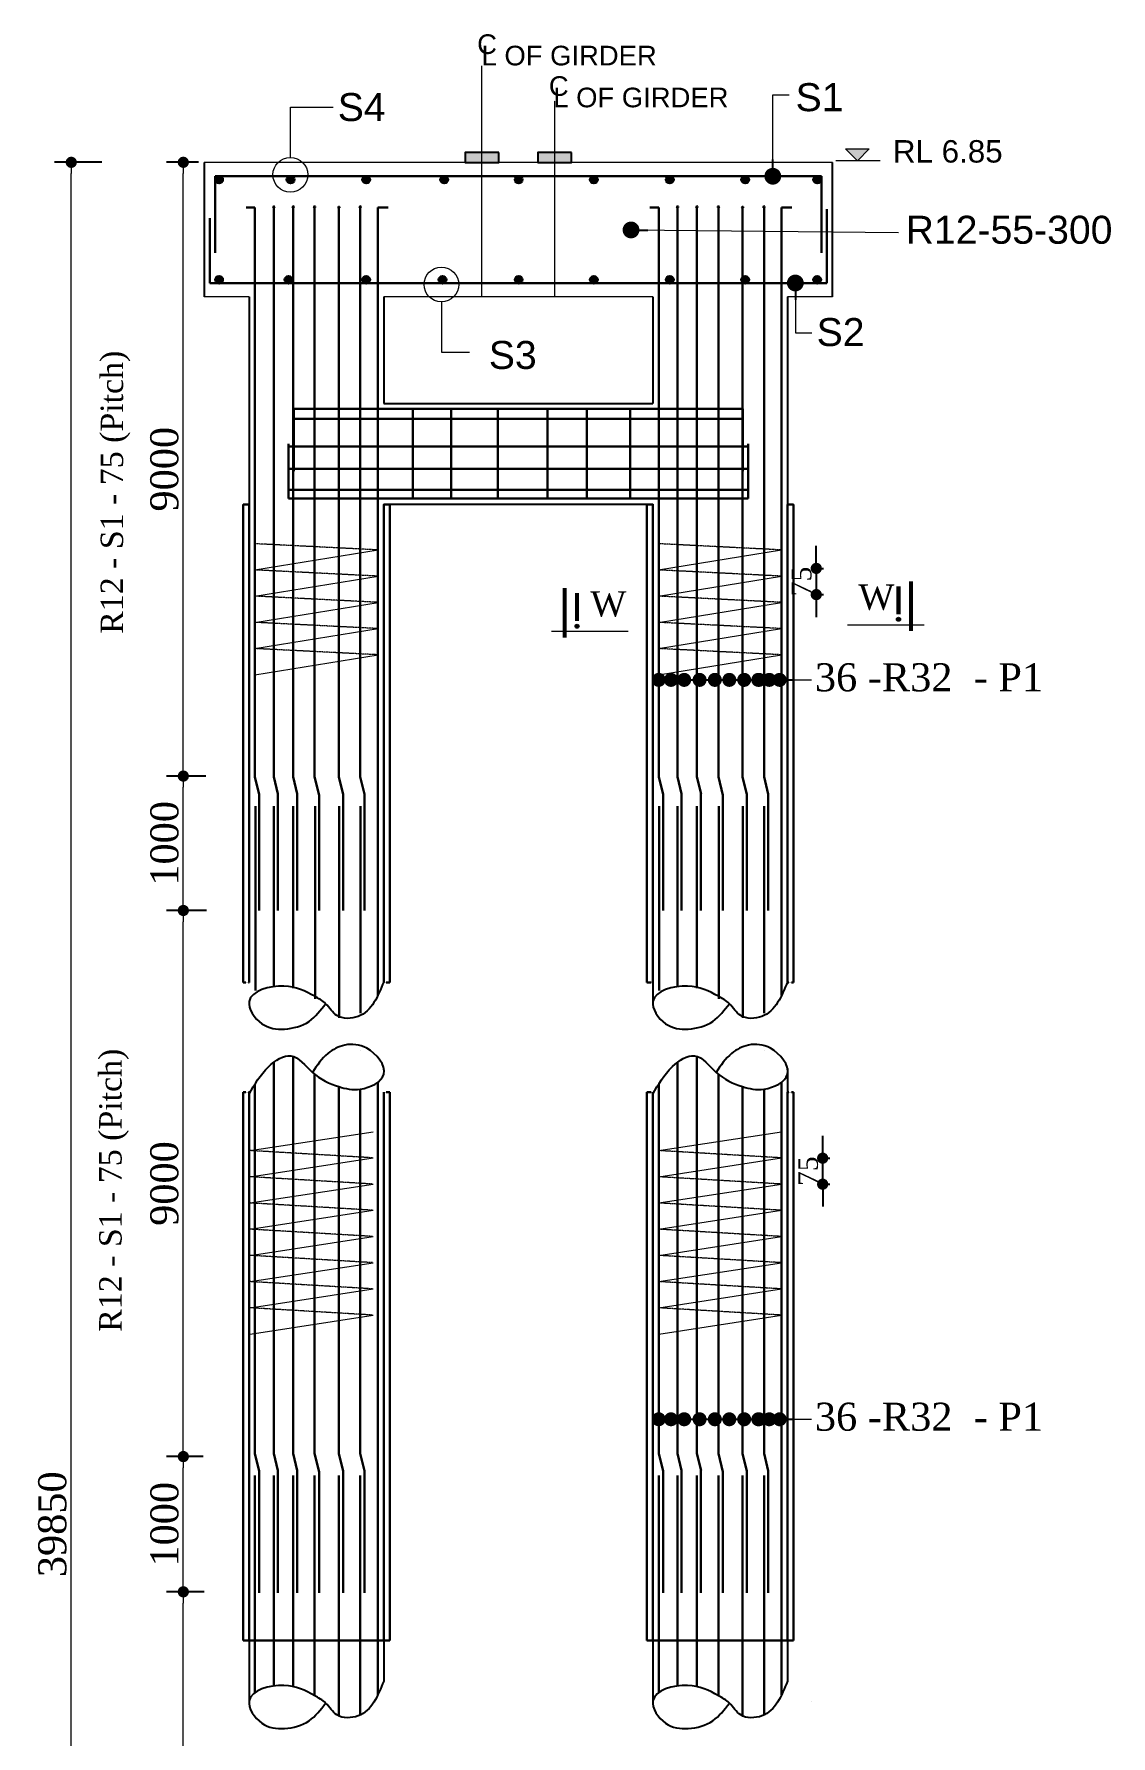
# Model space of a CAD drawing. Header units: millimetres. Extents: x -684453 to 35267, y -286696 to 273430.
# Drawn here: x -304755 to -295153, y -15758 to -573 of the extents above; entities that cross this region are included whole.
import ezdxf

# ---------------------------------------------------------------- set-up
doc = ezdxf.new("R2010")
doc.units = ezdxf.units.MM
doc.header["$PDMODE"] = 2
for name, pattern in [('CENTER', [2, 1.25, -0.25, 0.25, -0.25]), ('DASHEDX2', [38.1, 25.4, -12.7]), ('HIDDEN', [9.525, 6.35, -3.175])]:
    doc.linetypes.add(name, pattern=pattern)
doc.layers.get('Defpoints').update_dxf_attribs({"lineweight": 13})
for name, color, linetype, lineweight in [('Binder', 136, 'Continuous', 15), ('Center Line', 34, 'Continuous', 15), ('dim', 4, 'Continuous', 25), ('Dimision', 4, 'Continuous', 9), ('Pile', 11, 'Continuous', 15), ('Pire Line', 11, 'Continuous', 25), ('Reinf.', 12, 'Continuous', 30), ('Rod', 12, 'Continuous', 30), ('Steel Casing', 70, 'Continuous', 30), ('Text', 7, 'Continuous', 15)]:
    doc.layers.add(name, color=color, linetype=linetype, lineweight=lineweight)
doc.styles.add('ROMANS', font='arial.ttf', dxfattribs={"height": 200})
doc.styles.get("Standard").update_dxf_attribs({"font": 'times.ttf'})
doc.dimstyles.new('ISO-25', dxfattribs={"dimtxt": 175, "dimasz": 100, "dimexe": 65, "dimexo": 115.625, "dimgap": 40, "dimtad": 1, "dimtoh": 1, "dimdec": 0, "dimtxsty": 'Standard', "dimblk": 'DOT', "dimcen": 300, "dimclrd": 256, "dimclre": 256, "dimclrt": 256, "dimadec": 0, "dimazin": 0, "dimtfac": 1, "dimtdec": 0, "dimtix": 1, "dimtmove": 0, "dimatfit": 3, "dimldrblk": 'DOT', "dimfxl": 75, "dimlwd": -1, "dimarcsym": 0})

# ---------------------------------------------------------------- blocks, each defined once
blk = doc.blocks.new('_Dot')
at = {"color": 0, "linetype": 'ByBlock', "lineweight": -2}
blk.add_line((-0.5, 0), (-1, 0), dxfattribs=at)
at = {"color": 0, "linetype": 'ByBlock', "const_width": 0.5}
blk.add_lwpolyline([(-0.25, 0, 1), (0.25, 0, 1)], format="xyb", close=True, dxfattribs=at)
blk = doc.blocks.new('*D178')
at = {"layer": 'Defpoints', "color": 0, "ltscale": 3, "transparency": 16777216}
for p in [(-298087, -5341), (-298087, -5575), (-297780, -5575)]:
    blk.add_point(p, dxfattribs=at)
at = {"layer": 'Pire Line', "linetype": 'Continuous', "ltscale": 3, "transparency": 16777216}
for p, q in [((-297780, -5241), (-297780, -5141)), ((-297780, -5341), (-297780, -5575)), ((-297780, -5675), (-297780, -5775))]:
    blk.add_line(p, q, dxfattribs=at)
at = {"layer": 'Pire Line', "linetype": 'Continuous', "lineweight": -2, "ltscale": 3, "transparency": 16777216}
for p, q in [((-297815, -5341), (-297715, -5341)), ((-297815, -5575), (-297715, -5575))]:
    blk.add_line(p, q, dxfattribs=at)
at = {"layer": 'Pire Line', "ltscale": 3, "transparency": 16777216, "xscale": 100, "yscale": 100, "zscale": 100}
for p, rotation in [((-297780, -5341), 270), ((-297780, -5575), 90)]:
    blk.add_blockref('_Dot', p, dxfattribs=dict(at, rotation=rotation))
at = {"layer": 'Pire Line', "ltscale": 3, "transparency": 16777216, "insert": (-297910, -5458), "char_height": 175, "attachment_point": 5, "rotation": 90}
blk.add_mtext('75', dxfattribs=at)
blk = doc.blocks.new('*D179')
at = {"layer": 'Defpoints', "color": 0, "ltscale": 3, "transparency": 16777216}
for p in [(-298132, -10603), (-297723, -10603), (-298146, -10835)]:
    blk.add_point(p, dxfattribs=at)
at = {"layer": 'Pire Line', "linetype": 'Continuous', "ltscale": 3, "transparency": 16777216}
for p, q in [((-297723, -10503), (-297723, -10403)), ((-297723, -10835), (-297723, -10603)), ((-297723, -10935), (-297723, -11035))]:
    blk.add_line(p, q, dxfattribs=at)
at = {"layer": 'Pire Line', "linetype": 'Continuous', "lineweight": -2, "ltscale": 3, "transparency": 16777216}
for p, q in [((-297758, -10603), (-297658, -10603)), ((-297758, -10835), (-297658, -10835))]:
    blk.add_line(p, q, dxfattribs=at)
at = {"layer": 'Pire Line', "ltscale": 3, "transparency": 16777216, "xscale": 100, "yscale": 100, "zscale": 100}
for p, rotation in [((-297723, -10603), 270), ((-297723, -10835), 90)]:
    blk.add_blockref('_Dot', p, dxfattribs=dict(at, rotation=rotation))
at = {"layer": 'Pire Line', "ltscale": 3, "transparency": 16777216, "insert": (-297852, -10719), "char_height": 175, "attachment_point": 5, "rotation": 90}
blk.add_mtext('75', dxfattribs=at)
blk = doc.blocks.new('*D181')
at = {"layer": 'Defpoints', "color": 0, "ltscale": 3, "transparency": 16777216}
for p in [(-303424, -13265), (-303130, -13265), (-303123, -14472)]:
    blk.add_point(p, dxfattribs=at)
at = {"layer": 'Dimision', "color": 1, "lineweight": -2, "ltscale": 3, "transparency": 16777216}
for p, q in [((-303246, -13265), (-303574, -13265)), ((-303238, -14472), (-303574, -14472))]:
    blk.add_line(p, q, dxfattribs=at)
at = {"layer": 'Dimision', "ltscale": 3, "transparency": 16777216}
blk.add_line((-303424, -14372), (-303424, -13365), dxfattribs=at)
at = {"layer": 'Dimision', "ltscale": 3, "transparency": 16777216, "xscale": 100, "yscale": 100, "zscale": 100}
for p, rotation in [((-303424, -13265), 90), ((-303424, -14472), 270)]:
    blk.add_blockref('_Dot', p, dxfattribs=dict(at, rotation=rotation))
at = {"layer": 'Dimision', "ltscale": 3, "transparency": 16777216, "insert": (-303591, -13869), "char_height": 250, "attachment_point": 5, "rotation": 90}
blk.add_mtext('1000', dxfattribs=at)
blk = doc.blocks.new('*D167')
at = {"layer": 'Defpoints', "color": 0, "ltscale": 3, "transparency": 16777216}
for p in [(-303424, -7194), (-303106, -7194), (-303101, -8393)]:
    blk.add_point(p, dxfattribs=at)
at = {"layer": 'Dimision', "color": 1, "lineweight": -2, "ltscale": 3, "transparency": 16777216}
for p, q in [((-303222, -7194), (-303574, -7194)), ((-303217, -8393), (-303574, -8393))]:
    blk.add_line(p, q, dxfattribs=at)
at = {"layer": 'Dimision', "ltscale": 3, "transparency": 16777216}
blk.add_line((-303424, -8293), (-303424, -7294), dxfattribs=at)
at = {"layer": 'Dimision', "ltscale": 3, "transparency": 16777216, "xscale": 100, "yscale": 100, "zscale": 100}
for p, rotation in [((-303424, -7194), 90), ((-303424, -8393), 270)]:
    blk.add_blockref('_Dot', p, dxfattribs=dict(at, rotation=rotation))
at = {"layer": 'Dimision', "ltscale": 3, "transparency": 16777216, "insert": (-303591, -7794), "char_height": 250, "attachment_point": 5, "rotation": 90}
blk.add_mtext('1000', dxfattribs=at)
blk = doc.blocks.new('*D169')
at = {"layer": 'Defpoints', "color": 0, "ltscale": 3, "transparency": 16777216}
for p in [(-303424, -14472), (-303123, -14472), (-303141, -19444)]:
    blk.add_point(p, dxfattribs=at)
at = {"layer": 'Dimision', "color": 1, "lineweight": -2, "ltscale": 3, "transparency": 16777216}
for p, q in [((-303238, -14472), (-303574, -14472)), ((-303257, -19444), (-303574, -19444))]:
    blk.add_line(p, q, dxfattribs=at)
at = {"layer": 'Dimision', "ltscale": 3, "transparency": 16777216}
blk.add_line((-303424, -19344), (-303424, -14572), dxfattribs=at)
at = {"layer": 'Dimision', "ltscale": 3, "transparency": 16777216, "xscale": 100, "yscale": 100, "zscale": 100}
for p, rotation in [((-303424, -14472), 90), ((-303424, -19444), 270)]:
    blk.add_blockref('_Dot', p, dxfattribs=dict(at, rotation=rotation))
at = {"layer": 'Dimision', "ltscale": 3, "transparency": 16777216, "insert": (-303592, -16958), "char_height": 250, "attachment_point": 5, "rotation": 90}
blk.add_mtext('9000', dxfattribs=at)
blk = doc.blocks.new('*D170')
at = {"layer": 'Defpoints', "color": 0, "ltscale": 3, "transparency": 16777216}
for p in [(-303424, -8393), (-303101, -8393), (-303130, -13265)]:
    blk.add_point(p, dxfattribs=at)
at = {"layer": 'Dimision', "color": 1, "lineweight": -2, "ltscale": 3, "transparency": 16777216}
for p, q in [((-303217, -8393), (-303574, -8393)), ((-303246, -13265), (-303574, -13265))]:
    blk.add_line(p, q, dxfattribs=at)
at = {"layer": 'Dimision', "ltscale": 3, "transparency": 16777216}
blk.add_line((-303424, -13165), (-303424, -8493), dxfattribs=at)
at = {"layer": 'Dimision', "ltscale": 3, "transparency": 16777216, "xscale": 100, "yscale": 100, "zscale": 100}
for p, rotation in [((-303424, -8393), 90), ((-303424, -13265), 270)]:
    blk.add_blockref('_Dot', p, dxfattribs=dict(at, rotation=rotation))
at = {"layer": 'Dimision', "ltscale": 3, "transparency": 16777216, "insert": (-303592, -10829), "char_height": 250, "attachment_point": 5, "rotation": 90}
blk.add_mtext('9000', dxfattribs=at)
blk = doc.blocks.new('*D171')
at = {"layer": 'Defpoints', "color": 0, "ltscale": 3, "transparency": 16777216}
for p in [(-303424, -1718), (-303172, -1718), (-303106, -7194)]:
    blk.add_point(p, dxfattribs=at)
at = {"layer": 'Dimision', "color": 1, "lineweight": -2, "ltscale": 3, "transparency": 16777216}
for p, q in [((-303288, -1718), (-303574, -1718)), ((-303222, -7194), (-303574, -7194))]:
    blk.add_line(p, q, dxfattribs=at)
at = {"layer": 'Dimision', "ltscale": 3, "transparency": 16777216}
blk.add_line((-303424, -7094), (-303424, -1818), dxfattribs=at)
at = {"layer": 'Dimision', "ltscale": 3, "transparency": 16777216, "xscale": 100, "yscale": 100, "zscale": 100}
for p, rotation in [((-303424, -1718), 90), ((-303424, -7194), 270)]:
    blk.add_blockref('_Dot', p, dxfattribs=dict(at, rotation=rotation))
at = {"layer": 'Dimision', "ltscale": 3, "transparency": 16777216, "insert": (-303592, -4456), "char_height": 250, "attachment_point": 5, "rotation": 90}
blk.add_mtext('9000', dxfattribs=at)
blk = doc.blocks.new('*D173')
at = {"layer": 'Defpoints', "color": 0, "ltscale": 3, "transparency": 16777216}
for p in [(-304423, -1718), (-304036, -1718), (-303869, -26019)]:
    blk.add_point(p, dxfattribs=at)
at = {"layer": 'Dimision', "color": 1, "lineweight": -2, "ltscale": 3, "transparency": 16777216}
for p, q in [((-304152, -1718), (-304573, -1718)), ((-303985, -26019), (-304573, -26019))]:
    blk.add_line(p, q, dxfattribs=at)
at = {"layer": 'Dimision', "ltscale": 3, "transparency": 16777216}
blk.add_line((-304423, -25919), (-304423, -1818), dxfattribs=at)
at = {"layer": 'Dimision', "ltscale": 3, "transparency": 16777216, "xscale": 100, "yscale": 100, "zscale": 100}
for p, rotation in [((-304423, -1718), 90), ((-304423, -26019), 270)]:
    blk.add_blockref('_Dot', p, dxfattribs=dict(at, rotation=rotation))
at = {"layer": 'Dimision', "ltscale": 3, "transparency": 16777216, "insert": (-304591, -13869), "char_height": 250, "attachment_point": 5, "rotation": 90}
blk.add_mtext('39850', dxfattribs=at)

msp = doc.modelspace()

# ---------------------------------------------------------------- hatches: boundary and pattern name
at = {"layer": 'Dimision', "ltscale": 5}
msp.add_hatch(color=256, dxfattribs=at).paths.add_polyline_path([(-297519.3, -1597.3), (-297307.1, -1597.3), (-297413.2, -1703.4)])
at = {"layer": 'Pire Line', "ltscale": 3}
h = msp.add_hatch(color=256, dxfattribs=at)
h.paths.add_polyline_path([(-300611.7, -1629.8), (-300761.7, -1629.8), (-300761.7, -1718.3), (-300611.7, -1718.3)])
h.paths.add_polyline_path([(-300761.7, -1629.8), (-300911.7, -1629.8), (-300911.7, -1718.3), (-300761.7, -1718.3)])
h = msp.add_hatch(color=256, dxfattribs=at)
h.paths.add_polyline_path([(-299961.7, -1629.8), (-300111.7, -1629.8), (-300111.7, -1718.3), (-299961.7, -1718.3)])
h.paths.add_polyline_path([(-300111.7, -1629.8), (-300261.7, -1629.8), (-300261.7, -1718.3), (-300111.7, -1718.3)])
h = msp.add_hatch(color=256, dxfattribs=at)
h.set_gradient(color1=(238, 17, 46), color2=(219, 15, 42), one_color=1, tint=0.46, name='INVCYLINDER')
h.paths.add_polyline_path([(-303140.2, -1872.6, 1), (-303070.3, -1872.6, 1)])
h = msp.add_hatch(color=256, dxfattribs=at)
h.set_gradient(color1=(238, 17, 46), color2=(219, 15, 42), one_color=1, tint=0.46, name='INVCYLINDER')
h.paths.add_polyline_path([(-302502.7, -1872.6, 1), (-302432.8, -1872.6, 1)])
h = msp.add_hatch(color=256, dxfattribs=at)
h.set_gradient(color1=(238, 17, 46), color2=(219, 15, 42), one_color=1, tint=0.46, name='INVCYLINDER')
h.paths.add_polyline_path([(-301828.4, -1872.6, 1), (-301758.5, -1872.6, 1)])
h = msp.add_hatch(color=256, dxfattribs=at)
h.set_gradient(color1=(238, 17, 46), color2=(219, 15, 42), one_color=1, tint=0.46, name='INVCYLINDER')
h.paths.add_polyline_path([(-301132.8, -1872.6, 1), (-301062.9, -1872.6, 1)])
h = msp.add_hatch(color=256, dxfattribs=at)
h.set_gradient(color1=(238, 17, 46), color2=(219, 15, 42), one_color=1, tint=0.46, name='INVCYLINDER')
h.paths.add_polyline_path([(-300468.8, -1872.6, 1), (-300398.9, -1872.6, 1)])
h = msp.add_hatch(color=256, dxfattribs=at)
h.set_gradient(color1=(238, 17, 46), color2=(219, 15, 42), one_color=1, tint=0.46, name='INVCYLINDER')
h.paths.add_polyline_path([(-299798.4, -1872.6, 1), (-299728.5, -1872.6, 1)])
h = msp.add_hatch(color=256, dxfattribs=at)
h.set_gradient(color1=(238, 17, 46), color2=(219, 15, 42), one_color=1, tint=0.46, name='INVCYLINDER')
h.paths.add_polyline_path([(-299121.6, -1872.6, 1), (-299051.7, -1872.6, 1)])
h = msp.add_hatch(color=256, dxfattribs=at)
h.set_gradient(color1=(238, 17, 46), color2=(219, 15, 42), one_color=1, tint=0.46, name='INVCYLINDER')
h.paths.add_polyline_path([(-298448.5, -1872.6, 1), (-298378.6, -1872.6, 1)])
h = msp.add_hatch(color=256, dxfattribs=at)
h.set_gradient(color1=(238, 17, 46), color2=(219, 15, 42), one_color=1, tint=0.46, name='INVCYLINDER')
h.paths.add_polyline_path([(-297806.5, -1872.6, 1), (-297736.7, -1872.6, 1)])
h = msp.add_hatch(color=256, dxfattribs=at)
h.set_gradient(color1=(238, 17, 46), color2=(219, 15, 42), one_color=1, tint=0.46, name='INVCYLINDER')
h.paths.add_polyline_path([(-303140.2, -2766.1, -1), (-303070.3, -2766.1, -1)])
h = msp.add_hatch(color=256, dxfattribs=at)
h.set_gradient(color1=(238, 17, 46), color2=(219, 15, 42), one_color=1, tint=0.46, name='INVCYLINDER')
h.paths.add_polyline_path([(-302521.1, -2766.1, -1), (-302451.2, -2766.1, -1)])
h = msp.add_hatch(color=256, dxfattribs=at)
h.set_gradient(color1=(238, 17, 46), color2=(219, 15, 42), one_color=1, tint=0.46, name='INVCYLINDER')
h.paths.add_polyline_path([(-301828.4, -2766.1, -1), (-301758.5, -2766.1, -1)])
h = msp.add_hatch(color=256, dxfattribs=at)
h.set_gradient(color1=(238, 17, 46), color2=(219, 15, 42), one_color=1, tint=0.46, name='INVCYLINDER')
h.paths.add_polyline_path([(-301148.3, -2766.1, -1), (-301078.4, -2766.1, -1)])
h = msp.add_hatch(color=256, dxfattribs=at)
h.set_gradient(color1=(238, 17, 46), color2=(219, 15, 42), one_color=1, tint=0.46, name='INVCYLINDER')
h.paths.add_polyline_path([(-300468.8, -2766.1, -1), (-300398.9, -2766.1, -1)])
h = msp.add_hatch(color=256, dxfattribs=at)
h.set_gradient(color1=(238, 17, 46), color2=(219, 15, 42), one_color=1, tint=0.46, name='INVCYLINDER')
h.paths.add_polyline_path([(-299798.4, -2766.1, -1), (-299728.5, -2766.1, -1)])
h = msp.add_hatch(color=256, dxfattribs=at)
h.set_gradient(color1=(238, 17, 46), color2=(219, 15, 42), one_color=1, tint=0.46, name='INVCYLINDER')
h.paths.add_polyline_path([(-299121.6, -2766.1, -1), (-299051.7, -2766.1, -1)])
h = msp.add_hatch(color=256, dxfattribs=at)
h.set_gradient(color1=(238, 17, 46), color2=(219, 15, 42), one_color=1, tint=0.46, name='INVCYLINDER')
h.paths.add_polyline_path([(-298448.5, -2766.1, -1), (-298378.6, -2766.1, -1)])
h = msp.add_hatch(color=256, dxfattribs=at)
h.set_gradient(color1=(238, 17, 46), color2=(219, 15, 42), one_color=1, tint=0.46, name='INVCYLINDER')
h.paths.add_polyline_path([(-297806.5, -2766.1, -1), (-297736.7, -2766.1, -1)])
at = {"layer": 'Reinf.', "ltscale": 5}
for points in [[(-302622.8, -2116, 1), (-302610.8, -2116, 1)], [(-302450.1, -2116, 1), (-302438.1, -2116, 1)], [(-302259, -2116, 1), (-302247, -2116, 1)], [(-302042.9, -2119.7, 1), (-302030.9, -2119.7, 1)], [(-301852.4, -2116, 1), (-301840.4, -2116, 1)], [(-299022.8, -2116, 1), (-299010.8, -2116, 1)], [(-298850.1, -2116, 1), (-298838.1, -2116, 1)], [(-298659, -2116, 1), (-298647, -2116, 1)], [(-298442.9, -2119.7, 1), (-298430.9, -2119.7, 1)], [(-298252.4, -2116, 1), (-298240.4, -2116, 1)]]:
    msp.add_hatch(color=256, dxfattribs=at).paths.add_polyline_path(points)
at = {"layer": 'Text'}
for points in [[(-299913.1, -5838.6, 1), (-299913.1, -5874.5, 1)], [(-297047, -5777.3, -1), (-297047, -5813.1, -1)]]:
    msp.add_hatch(color=256, dxfattribs=at).paths.add_polyline_path(points)

# ---------------------------------------------------------------- linework, layer by layer
at = {"layer": 'Binder', "linetype": 'DASHEDX2', "ltscale": 0.007}
for p, q in [((-301687.1, -5176.5), (-302785.1, -5121)), ((-298089.2, -5176.5), (-299187.1, -5121)), ((-301687.1, -5410.3), (-302785.1, -5354.8)), ((-298089.2, -5410.3), (-299187.1, -5354.8)), ((-301687.1, -5644.1), (-302785.1, -5588.6)), ((-298089.2, -5644.1), (-299187.1, -5588.6)), ((-301687.1, -5878), (-302785.1, -5822.4)), ((-298089.2, -5878), (-299187.1, -5822.4)), ((-301687.1, -6111.8), (-302785.1, -6056.2)), ((-298089.2, -6111.8), (-299187.1, -6056.2)), ((-301730.8, -10600.4), (-302826.7, -10535.2)), ((-298089.2, -10600.4), (-299185.1, -10535.2)), ((-301730.8, -10834.2), (-302826.7, -10769)), ((-298089.2, -10834.2), (-299185.1, -10769)), ((-301730.8, -11068), (-302826.7, -11002.8)), ((-298089.2, -11068), (-299185.1, -11002.8)), ((-301730.8, -11301.8), (-302826.7, -11236.7)), ((-298089.2, -11301.8), (-299185.1, -11236.7)), ((-301730.8, -11535.6), (-302826.7, -11470.5)), ((-298089.2, -11535.6), (-299185.1, -11470.5)), ((-301730.8, -11769.4), (-302826.7, -11704.3)), ((-298089.2, -11769.4), (-299185.1, -11704.3)), ((-301730.8, -12003.2), (-302826.7, -11938.1)), ((-298089.2, -12003.2), (-299185.1, -11938.1))]:
    msp.add_line(p, q, dxfattribs=at)
at = {"layer": 'Binder', "ltscale": 5}
for p, q in [((-302785.1, -5354.8), (-301687.1, -5176.5)), ((-299187.1, -5354.8), (-298089.2, -5176.5)), ((-302785.1, -5588.6), (-301687.1, -5410.3)), ((-299187.1, -5588.6), (-298089.2, -5410.3)), ((-302785.1, -5822.4), (-301687.1, -5644.1)), ((-299187.1, -5822.4), (-298089.2, -5644.1)), ((-302785.1, -6056.2), (-301687.1, -5878)), ((-299187.1, -6056.2), (-298089.2, -5878)), ((-302785.1, -6290), (-301687.1, -6111.8)), ((-299187.1, -6290), (-298089.2, -6111.8)), ((-302826.7, -10535.2), (-301730.8, -10366.6)), ((-299185.1, -10535.2), (-298089.2, -10366.6)), ((-302826.7, -10769), (-301730.8, -10600.4)), ((-299185.1, -10769), (-298089.2, -10600.4)), ((-302826.7, -11002.8), (-301730.8, -10834.2)), ((-299185.1, -11002.8), (-298089.2, -10834.2)), ((-302826.7, -11236.7), (-301730.8, -11068)), ((-299185.1, -11236.7), (-298089.2, -11068)), ((-302826.7, -11470.5), (-301730.8, -11301.8)), ((-299185.1, -11470.5), (-298089.2, -11301.8)), ((-302826.7, -11704.3), (-301730.8, -11535.6)), ((-299185.1, -11704.3), (-298089.2, -11535.6)), ((-302826.7, -11938.1), (-301730.8, -11769.4)), ((-299185.1, -11938.1), (-298089.2, -11769.4)), ((-302826.7, -12171.9), (-301730.8, -12003.2)), ((-299185.1, -12171.9), (-298089.2, -12003.2))]:
    msp.add_line(p, q, dxfattribs=at)
at = {"layer": 'Center Line', "linetype": 'CENTER'}
for p, q in [((-300761.7, -2918.3), (-300761.7, -857.8)), ((-300111.7, -2918.3), (-300111.7, -1168.4))]:
    msp.add_line(p, q, dxfattribs=at)
at = {"layer": 'dim', "ltscale": 30}
for points in [[(-301636.7, -9028.2), (-301864.3, -9338), (-302054.2, -9330.6), (-302155.3, -9224.6), (-302252.7, -9158.7), (-302526.9, -9067), (-302836.7, -9204.3), (-302724.5, -9403), (-302521.7, -9450.7), (-302302.6, -9382.1), (-302155.3, -9224.6)], [(-298036.7, -9028.2), (-298264.3, -9338), (-298454.2, -9330.6), (-298555.3, -9224.6), (-298652.7, -9158.7), (-298926.9, -9067), (-299236.7, -9204.3), (-299124.5, -9403), (-298921.7, -9450.7), (-298702.6, -9382.1), (-298555.3, -9224.6)], [(-302836.7, -10030.6), (-302662.3, -9785.8), (-302464.7, -9689.2), (-302272.4, -9837.3), (-302036.9, -9964.5), (-301846.2, -9986.6), (-301636.7, -9853.7), (-301789, -9622.8), (-301984.9, -9594.3), (-302134.6, -9668.1), (-302272.4, -9837.3)], [(-299236.7, -10030.6), (-299062.3, -9785.8), (-298864.7, -9689.2), (-298672.4, -9837.3), (-298436.9, -9964.5), (-298246.2, -9986.6), (-298036.7, -9853.7), (-298189, -9622.8), (-298384.9, -9594.3), (-298534.6, -9668.1), (-298672.4, -9837.3)], [(-301636.7, -15268.3), (-301864.3, -15578.1), (-302054.2, -15570.7), (-302155.3, -15464.7), (-302252.7, -15398.8), (-302526.9, -15307.1), (-302836.7, -15444.4), (-302724.5, -15643.1), (-302521.7, -15690.9), (-302302.6, -15622.2), (-302155.3, -15464.7)], [(-298036.7, -15268.3), (-298264.3, -15578.1), (-298454.2, -15570.7), (-298555.3, -15464.7), (-298652.7, -15398.8), (-298926.9, -15307.1), (-299236.7, -15444.4), (-299124.5, -15643.1), (-298921.7, -15690.9), (-298702.6, -15622.2), (-298555.3, -15464.7)]]:
    msp.add_spline(points, degree=3, dxfattribs=at)
at = {"layer": 'Dimision', "ltscale": 5}
for p, q in [((-298166.8, -1115.4), (-298020.4, -1115.4)), ((-302469.8, -1673.9), (-302469.8, -1225)), ((-302469.8, -1225), (-302087.8, -1225)), ((-297210, -1703.4), (-297606.8, -1703.4)), ((-301122.9, -2962.8), (-301122.9, -3411.7)), ((-297966, -3237.8), (-297819.6, -3237.8)), ((-301122.9, -3411.7), (-300871.3, -3411.7)), ((-297822.7, -6335.5), (-297822.7, -6335.5)), ((-297822.7, -6335.5), (-297822.7, -6335.5)), ((-301841.7, -9646.1), (-301841.7, -9646.1)), ((-301841.7, -9646.1), (-301841.7, -9646.1)), ((-298241.7, -9646.1), (-298241.7, -9646.1)), ((-298241.7, -9646.1), (-298241.7, -9646.1)), ((-297822.7, -12932.3), (-297822.7, -12932.3)), ((-297822.7, -12932.3), (-297822.7, -12932.3)), ((-297822.7, -15447), (-297822.7, -15447)), ((-297822.7, -15447), (-297822.7, -15447))]:
    msp.add_line(p, q, dxfattribs=at)
msp.add_lwpolyline([(-297519.3, -1597.3), (-297307.1, -1597.3), (-297413.2, -1703.4)], close=True, dxfattribs=at)
for centre in [(-302469.8, -1828.7), (-301122.9, -2808)]:
    msp.add_circle(centre, 154.8, dxfattribs=at)
at = {"layer": 'Pile', "ltscale": 3}
for p, q in [((-297636.7, -1718.3), (-303236.7, -1718.3)), ((-302836.7, -2918.3), (-303236.7, -2918.3)), ((-299236.7, -2918.3), (-301636.7, -2918.3)), ((-297636.7, -2918.3), (-298036.7, -2918.3))]:
    msp.add_line(p, q, dxfattribs=at)
at = {"layer": 'Pire Line', "ltscale": 3}
for p, q in [((-303236.7, -1718.3), (-303236.7, -2918.3)), ((-297636.7, -2918.3), (-297636.7, -1718.3)), ((-302836.7, -2918.3), (-302836.7, -9035.2)), ((-301636.7, -2918.3), (-301636.7, -3868.3)), ((-299236.7, -2918.3), (-299236.7, -3868.3)), ((-298036.7, -2918.3), (-298036.7, -9028.2)), ((-298036.7, -2918.3), (-298036.7, -9028.2)), ((-301636.7, -3868.3), (-299236.7, -3868.3)), ((-301636.7, -4768.3), (-301636.7, -9028.2)), ((-301636.7, -4768.3), (-299236.7, -4768.3)), ((-299236.7, -4768.3), (-299236.7, -9240.1)), ((-299236.7, -4768.3), (-299236.7, -9240.1)), ((-298036.7, -9801.4), (-298036.7, -15268.3)), ((-298036.7, -9801.4), (-298036.7, -15268.3)), ((-301636.7, -10012.8), (-301636.7, -15268.3)), ((-302836.7, -10030.6), (-302836.7, -15480.2)), ((-299236.7, -10030.6), (-299236.7, -15480.2)), ((-299236.7, -10030.6), (-299236.7, -15480.2))]:
    msp.add_line(p, q, dxfattribs=at)
at = {"layer": 'Pire Line', "ltscale": 5}
for points in [[(-300611.7, -1629.8), (-300911.7, -1629.8), (-300911.7, -1718.3), (-300611.7, -1718.3)], [(-299961.7, -1629.8), (-300261.7, -1629.8), (-300261.7, -1718.3), (-299961.7, -1718.3)]]:
    msp.add_lwpolyline(points, close=True, dxfattribs=at)
at = {"layer": 'Pire Line', "color": 1, "ltscale": 3}
for centre in [(-303105.2, -1872.6), (-302467.7, -1872.6), (-301793.4, -1872.6), (-301097.8, -1872.6), (-300433.8, -1872.6), (-299763.5, -1872.6), (-299086.6, -1872.6), (-298413.6, -1872.6), (-297771.6, -1872.6), (-303105.2, -2766.1), (-302486.2, -2766.1), (-301793.4, -2766.1), (-301113.3, -2766.1), (-300433.8, -2766.1), (-299763.5, -2766.1), (-299086.6, -2766.1), (-298413.6, -2766.1), (-297771.6, -2766.1)]:
    msp.add_circle(centre, 34.9, dxfattribs=at)
at = {"layer": 'Reinf.', "ltscale": 5}
for p, q in [((-302785.1, -2121.8), (-302864.1, -2121.8)), ((-302616.8, -7200.4), (-302616.8, -2116)), ((-302443.8, -7200.4), (-302443.8, -2117.9)), ((-302253, -7200.4), (-302253, -2116)), ((-302036.9, -7200.4), (-302036.9, -2116)), ((-301689.2, -2121.8), (-301597, -2121.8)), ((-299185.1, -2121.8), (-299264.1, -2121.8)), ((-299016.8, -7200.4), (-299016.8, -2116)), ((-298843.8, -7200.4), (-298843.8, -2117.9)), ((-298653, -7200.4), (-298653, -2116)), ((-298436.9, -7200.4), (-298436.9, -2116)), ((-298089.2, -2121.8), (-297997, -2121.8)), ((-302785.1, -7200.4), (-302746.3, -7359)), ((-302616.8, -7200.4), (-302580.5, -7352.4)), ((-302443.8, -7200.4), (-302407.5, -7352.4)), ((-302253, -7200.4), (-302212.2, -7364.2)), ((-302036.9, -7200.4), (-301998.7, -7357.2)), ((-301846.2, -7200.4), (-301809.3, -7353.9)), ((-299185.1, -7200.4), (-299146.3, -7359)), ((-299016.8, -7200.4), (-298980.5, -7352.4)), ((-298843.8, -7200.4), (-298807.5, -7352.4)), ((-298653, -7200.4), (-298612.2, -7364.2)), ((-298436.9, -7200.4), (-298398.7, -7357.2)), ((-298246.2, -7200.4), (-298209.3, -7353.9)), ((-302746.3, -8392.7), (-302746.3, -7359)), ((-302580.5, -8392.7), (-302580.5, -7352.4)), ((-302409.5, -8392.7), (-302409.5, -7347.2)), ((-302212.2, -8392.7), (-302212.2, -7364.2)), ((-301998.7, -8392.7), (-301998.7, -7357.2)), ((-301809.3, -8392.7), (-301809.3, -7353.9)), ((-299146.3, -8392.7), (-299146.3, -7359)), ((-298980.5, -8392.7), (-298980.5, -7352.4)), ((-298809.5, -8392.7), (-298809.5, -7347.2)), ((-298612.2, -8392.7), (-298612.2, -7364.2)), ((-298398.7, -8392.7), (-298398.7, -7357.2)), ((-298209.3, -8392.7), (-298209.3, -7353.9)), ((-302781.8, -9107.6), (-302781.8, -7462.1)), ((-302616.1, -9067.8), (-302616.1, -7462.1)), ((-302445.1, -9087.1), (-302445.1, -7462.1)), ((-302247.7, -9181.9), (-302247.7, -7462.1)), ((-302034.3, -9351.6), (-302034.3, -7462.1)), ((-301844.9, -9308.4), (-301844.9, -7462.1)), ((-299181.8, -9107.6), (-299181.8, -7462.1)), ((-299016.1, -9067.8), (-299016.1, -7462.1)), ((-298845.1, -9087.1), (-298845.1, -7462.1)), ((-298647.7, -9181.9), (-298647.7, -7462.1)), ((-298434.3, -9351.6), (-298434.3, -7462.1)), ((-298244.9, -9308.4), (-298244.9, -7462.1)), ((-302443.8, -13237.5), (-302443.8, -9694.1)), ((-298843.8, -13237.5), (-298843.8, -9694.1)), ((-302616.8, -13237.5), (-302616.8, -9747)), ((-302253, -13237.5), (-302253, -9854)), ((-299016.8, -13237.5), (-299016.8, -9747)), ((-298653, -13237.5), (-298653, -9854)), ((-302036.9, -13237.5), (-302036.9, -9964.5)), ((-298436.9, -13237.5), (-298436.9, -9964.5)), ((-302785.1, -13237.5), (-302746.3, -13396.1)), ((-302616.8, -13237.5), (-302580.5, -13389.5)), ((-302443.8, -13237.5), (-302407.5, -13389.5)), ((-302253, -13237.5), (-302212.2, -13401.2)), ((-302036.9, -13237.5), (-301998.7, -13394.3)), ((-301846.2, -13237.5), (-301809.3, -13391)), ((-299185.1, -13237.5), (-299146.3, -13396.1)), ((-299016.8, -13237.5), (-298980.5, -13389.5)), ((-298843.8, -13237.5), (-298807.5, -13389.5)), ((-298653, -13237.5), (-298612.2, -13401.2)), ((-298436.9, -13237.5), (-298398.7, -13394.3)), ((-298246.2, -13237.5), (-298209.3, -13391)), ((-302746.3, -14480.4), (-302746.3, -13396.1)), ((-302616.8, -15311.6), (-302616.8, -13434.6)), ((-302580.5, -14480.4), (-302580.5, -13389.5)), ((-302443.8, -15318), (-302443.8, -13434.6)), ((-302409.5, -14480.4), (-302409.5, -13384.3)), ((-302253, -15398.7), (-302253, -13434.6)), ((-302212.2, -14480.4), (-302212.2, -13401.2)), ((-302036.9, -15579.9), (-302036.9, -13434.6)), ((-301998.7, -14480.4), (-301998.7, -13394.3)), ((-301809.3, -14480.4), (-301809.3, -13391)), ((-299146.3, -14480.4), (-299146.3, -13396.1)), ((-299016.8, -15311.6), (-299016.8, -13434.6)), ((-298980.5, -14480.4), (-298980.5, -13389.5)), ((-298843.8, -15318), (-298843.8, -13434.6)), ((-298809.5, -14480.4), (-298809.5, -13384.3)), ((-298653, -15398.7), (-298653, -13434.6)), ((-298612.2, -14480.4), (-298612.2, -13401.2)), ((-298436.9, -15579.9), (-298436.9, -13434.6)), ((-298398.7, -14480.4), (-298398.7, -13394.3)), ((-298209.3, -14480.4), (-298209.3, -13391))]:
    msp.add_line(p, q, dxfattribs=at)
for points in [[(-302785.1, -7200.4), (-302785.1, -2121.8)], [(-301846.2, -7200.4), (-301846.2, -2116)], [(-301689.2, -9150.7), (-301689.2, -2121.8)], [(-299185.1, -7200.4), (-299185.1, -2121.8)], [(-298246.2, -7200.4), (-298246.2, -2116)], [(-298089.2, -9150.7), (-298089.2, -2121.8)], [(-302785.1, -13237.5), (-302785.1, -9941.4)], [(-301846.2, -13237.5), (-301846.2, -9986.6)], [(-301689.2, -15390.8), (-301689.2, -9924.6)], [(-299185.1, -13237.5), (-299185.1, -9941.4)], [(-298246.2, -13237.5), (-298246.2, -9986.6)], [(-298089.2, -15390.8), (-298089.2, -9924.6)], [(-302785.1, -15370.5), (-302785.1, -13434.6)], [(-301846.2, -15570.4), (-301846.2, -13434.6)], [(-299185.1, -15370.5), (-299185.1, -13434.6)], [(-298246.2, -15570.4), (-298246.2, -13434.6)]]:
    msp.add_lwpolyline(points, dxfattribs=at)
for centre in [(-302616.8, -2116), (-302444.1, -2116), (-302253, -2116), (-302036.9, -2119.7), (-301846.4, -2116), (-299016.8, -2116), (-298844.1, -2116), (-298653, -2116), (-298436.9, -2119.7), (-298246.4, -2116)]:
    msp.add_circle(centre, 6, dxfattribs=at)
at = {"layer": 'Rod', "ltscale": 0.1}
for p, q in [((-297733.2, -1842.2), (-303140.2, -1842.2)), ((-303140.2, -2525.5), (-303140.2, -1842.2)), ((-297733.2, -2525.5), (-297733.2, -1842.2)), ((-303186.7, -2797.5), (-303186.7, -2216.7)), ((-297686.7, -2797.5), (-297686.7, -2135.2)), ((-297686.7, -2797.5), (-303186.7, -2797.5)), ((-298435.1, -3918.7), (-302438.3, -3918.7)), ((-302438.3, -4472.7), (-302438.3, -3918.7)), ((-301377, -3918.7), (-301377, -4717.9)), ((-301034.6, -3918.7), (-301034.6, -4717.9)), ((-300619.5, -3918.7), (-300619.5, -4717.9)), ((-300176.4, -3918.7), (-300176.4, -4717.9)), ((-299825.5, -3918.7), (-299825.5, -4717.9)), ((-299440.2, -3918.7), (-299440.2, -4717.9)), ((-298435.1, -4472.7), (-298435.1, -3918.7)), ((-298435.1, -4006.7), (-302438.3, -4006.7)), ((-302484.8, -4717.9), (-302484.8, -4230.8)), ((-298388.6, -4717.9), (-298388.6, -4230.8)), ((-298388.6, -4251.9), (-302484.8, -4251.9)), ((-298388.6, -4452.5), (-302484.8, -4452.5)), ((-298388.6, -4640), (-302484.8, -4640)), ((-298388.6, -4717.9), (-302484.8, -4717.9))]:
    msp.add_line(p, q, dxfattribs=at)
at = {"layer": 'Steel Casing', "linetype": 'HIDDEN', "ltscale": 0.3}
for p, q in [((-302890, -9035.2), (-302836.7, -9035.2)), ((-301636.7, -9035.3), (-301583.4, -9035.3)), ((-299290, -9035.2), (-299236.7, -9035.2)), ((-298036.7, -9035.3), (-297983.4, -9035.3)), ((-302890, -10012.8), (-302836.7, -10012.8)), ((-301636.7, -10012.8), (-301583.4, -10012.8)), ((-299290, -10012.8), (-299236.7, -10012.8)), ((-298036.7, -10012.8), (-297983.4, -10012.8))]:
    msp.add_line(p, q, dxfattribs=at)
at = {"layer": 'Steel Casing', "linetype": 'Continuous', "ltscale": 0.3}
for p, q in [((-302890.1, -14905.7), (-301583.4, -14905.7)), ((-299290.1, -14905.8), (-297983.4, -14905.8))]:
    msp.add_line(p, q, dxfattribs=at)
for points in [[(-302836.7, -9035.2), (-302836.7, -4772.3), (-302890, -4772.3), (-302890, -9035.2)], [(-301583.4, -9035.3), (-301583.4, -4772.3), (-301636.7, -4772.3), (-301636.7, -9035.3)], [(-299236.7, -9035.2), (-299236.7, -4772.3), (-299290, -4772.3), (-299290, -9035.2)], [(-297983.4, -9035.3), (-297983.4, -4772.3), (-298036.7, -4772.3), (-298036.7, -9035.3)], [(-302890, -10012.8), (-302890.1, -14905.7)], [(-302836.7, -14905.7), (-302836.7, -10012.8)], [(-301636.7, -10012.8), (-301636.7, -14905.7)], [(-301583.4, -14905.7), (-301583.4, -10012.8)], [(-299290, -10012.8), (-299290.1, -14905.7)], [(-299236.7, -14905.7), (-299236.7, -10012.8)], [(-298036.7, -10012.8), (-298036.7, -14905.7)], [(-297983.4, -14905.7), (-297983.4, -10012.8)]]:
    msp.add_lwpolyline(points, dxfattribs=at)
at = {"layer": 'Text'}
for p, q in [((-299457.8, -5904.7), (-300141.9, -5904.7)), ((-297502.3, -5843.3), (-296818.2, -5843.3))]:
    msp.add_line(p, q, dxfattribs=at)
at = {"layer": 'Text', "const_width": 35.9}
for points in [[(-296936.8, -5898.2), (-296936.8, -5455.8)], [(-300023.3, -5959.6), (-300023.3, -5517.2)], [(-299913.1, -5811.1), (-299913.1, -5561.5)], [(-297047, -5749.7), (-297047, -5500.2)]]:
    msp.add_lwpolyline(points, dxfattribs=at)
at = {"layer": 'Text'}
for centre in [(-299913.1, -5856.6), (-297047, -5795.2)]:
    msp.add_circle(centre, 17.9, dxfattribs=at)

# ---------------------------------------------------------------- texts
at = {"layer": 'Dimision', "ltscale": 3, "char_height": 200, "attachment_point": 5, "rotation": 90}
for insert in [(-304028.8, -4661.6), (-304042, -10888.9)]:
    msp.add_mtext('R12 - S1 - 75 (Pitch)', dxfattribs=dict(at, insert=insert))
at = {"layer": 'Text', "style": 'ROMANS'}
msp.add_text('RL 6.85', height=200, dxfattribs=at).set_placement((-297096.7, -1720.1))
at = {"layer": 'Text'}
for s, height, p in [('W', 224.2, (-299794.1, -5769.9)), ('W', 224.2, (-297404, -5708.5)), ('36 -R32  - P1', 250, (-297792.8, -6437.4)), ('36 -R32  - P1', 250, (-297792.8, -13034.3))]:
    msp.add_text(s, height=height, dxfattribs=at).set_placement(p)
at = {"layer": 'Text', "width": 8235.459, "attachment_point": 1, "style": 'ROMANS'}
for s, insert, char_height in [('C', (-300804.1, -576), 175), ('L OF GIRDER', (-300764.7, -678), 175), ('C', (-300164.5, -949.9), 175), ('L OF GIRDER', (-300125.1, -1051.9), 175), ('S1', (-297964.3, -1011.7), 250), ('S4', (-302047.1, -1099.8), 250), ('R12-55-300', (-296983.2, -2194.6), 250), ('S2', (-297776.8, -3107.4), 250), ('S3', (-300700.2, -3311.6), 250)]:
    msp.add_mtext(s, dxfattribs=dict(at, insert=insert, char_height=char_height))

# ---------------------------------------------------------------- dimensions: what is measured, and where the dimension line sits
at = {"layer": 'Dimision', "ltscale": 3}
for base, p1, p2, text, picture, middle in [((-304423.4, -1718.3), (-303869.2, -26019.3), (-304036, -1718.3), '39850', '*D173', (-304591, -13868.8)), ((-303424, -1718.3), (-303106.5, -7194.4), (-303172.5, -1718.3), '9000', '*D171', (-303591.5, -4456.4)), ((-303424, -7194.4), (-303101, -8392.7), (-303106.5, -7194.4), '1000', '*D167', (-303591.2, -7793.6)), ((-303424, -8392.7), (-303130.2, -13265.4), (-303101, -8392.7), '9000', '*D170', (-303591.5, -10829.1)), ((-303424, -13265.4), (-303122.5, -14472.3), (-303130.2, -13265.4), '1000', '*D181', (-303591.2, -13868.8)), ((-303424, -14472.3), (-303141.5, -19444), (-303122.5, -14472.3), '9000', '*D169', (-303591.5, -16958.1))]:
    dim = msp.add_linear_dim(base=base, p1=p1, p2=p2, angle=90, text=text, dimstyle='ISO-25', override={"dimtxt": 250, "dimexe": 150, "dimclre": 1}, dxfattribs=at)
    dim.commit()
    dim.dimension.update_dxf_attribs({"geometry": picture, "text_midpoint": middle})
at = {"layer": 'Pire Line', "ltscale": 3}
for base, p1, p2, picture, middle in [((-297780.5, -5575.2), (-298087.1, -5341.4), (-298087.1, -5575.2), '*D178', (-297909.7, -5458.3)), ((-297723, -10602.6), (-298146.1, -10835.5), (-298131.5, -10602.6), '*D179', (-297852.3, -10719))]:
    dim = msp.add_linear_dim(base=base, p1=p1, p2=p2, angle=90, text='75', dimstyle='ISO-25', override={"dimfxl": 35, "dimfxlon": 1, "dimarcsym": 2}, dxfattribs=at)
    dim.commit()
    dim.dimension.update_dxf_attribs({"geometry": picture, "text_midpoint": middle})

# ---------------------------------------------------------------- leaders
at = {"layer": 'Dimision', "ltscale": 5}
for points, override in [([(-298167.6, -1842.2), (-298166.8, -1115.4)], {"dimasz": 150, "dimtad": 0}), ([(-299431.9, -2321.3), (-297047.7, -2343.6)], {"dimasz": 150, "dimtad": 0}), ([(-297966.7, -2794.5), (-297966, -3237.8)], {"dimasz": 150, "dimtad": 0}), ([(-299185.1, -6335.5), (-298323.1, -6335.5)], {"dimasz": 125, "dimtad": 0}), ([(-299075.5, -6335.5), (-298213.5, -6335.5)], {"dimasz": 125, "dimtad": 0}), ([(-298957.8, -6335.5), (-298095.8, -6335.5)], {"dimasz": 125, "dimtad": 0}), ([(-298820.5, -6335.5), (-297958.5, -6335.5)], {"dimasz": 125, "dimtad": 0}), ([(-298684.7, -6335.5), (-297822.7, -6335.5)], {"dimasz": 125, "dimtad": 0}), ([(-298555.5, -6335.5), (-297822.7, -6335.5)], {"dimasz": 125, "dimtad": 0}), ([(-298423, -6335.5), (-297822.7, -6335.5)], {"dimasz": 125, "dimtad": 0}), ([(-298297, -6335.5), (-297822.7, -6335.5)], {"dimasz": 125, "dimtad": 0}), ([(-298290.9, -6335.5), (-297822.7, -6335.5)], {"dimasz": 125, "dimtad": 0}), ([(-298290.9, -6335.5), (-297822.7, -6335.5)], {"dimasz": 125, "dimtad": 0}), ([(-298198.9, -6335.5), (-297822.7, -6335.5)], {"dimasz": 125, "dimtad": 0}), ([(-298198.9, -6335.5), (-297822.7, -6335.5)], {"dimasz": 125, "dimtad": 0}), ([(-298106.9, -6335.5), (-297822.7, -6335.5)], {"dimasz": 125, "dimtad": 0}), ([(-299185.1, -12932.3), (-298323.1, -12932.3)], {"dimasz": 125, "dimtad": 0}), ([(-299075.5, -12932.3), (-298213.5, -12932.3)], {"dimasz": 125, "dimtad": 0}), ([(-298957.8, -12932.3), (-298095.8, -12932.3)], {"dimasz": 125, "dimtad": 0}), ([(-298820.5, -12932.3), (-297958.5, -12932.3)], {"dimasz": 125, "dimtad": 0}), ([(-298684.7, -12932.3), (-297822.7, -12932.3)], {"dimasz": 125, "dimtad": 0}), ([(-298555.5, -12932.3), (-297822.7, -12932.3)], {"dimasz": 125, "dimtad": 0}), ([(-298423, -12932.3), (-297822.7, -12932.3)], {"dimasz": 125, "dimtad": 0}), ([(-298297, -12932.3), (-297822.7, -12932.3)], {"dimasz": 125, "dimtad": 0}), ([(-298290.9, -12932.3), (-297822.7, -12932.3)], {"dimasz": 125, "dimtad": 0}), ([(-298290.9, -12932.3), (-297822.7, -12932.3)], {"dimasz": 125, "dimtad": 0}), ([(-298198.9, -12932.3), (-297822.7, -12932.3)], {"dimasz": 125, "dimtad": 0}), ([(-298198.9, -12932.3), (-297822.7, -12932.3)], {"dimasz": 125, "dimtad": 0}), ([(-298106.9, -12932.3), (-297822.7, -12932.3)], {"dimasz": 125, "dimtad": 0})]:
    msp.add_leader(points, dimstyle='ISO-25', override=override, dxfattribs=at)

doc.saveas('drawing.dxf')
